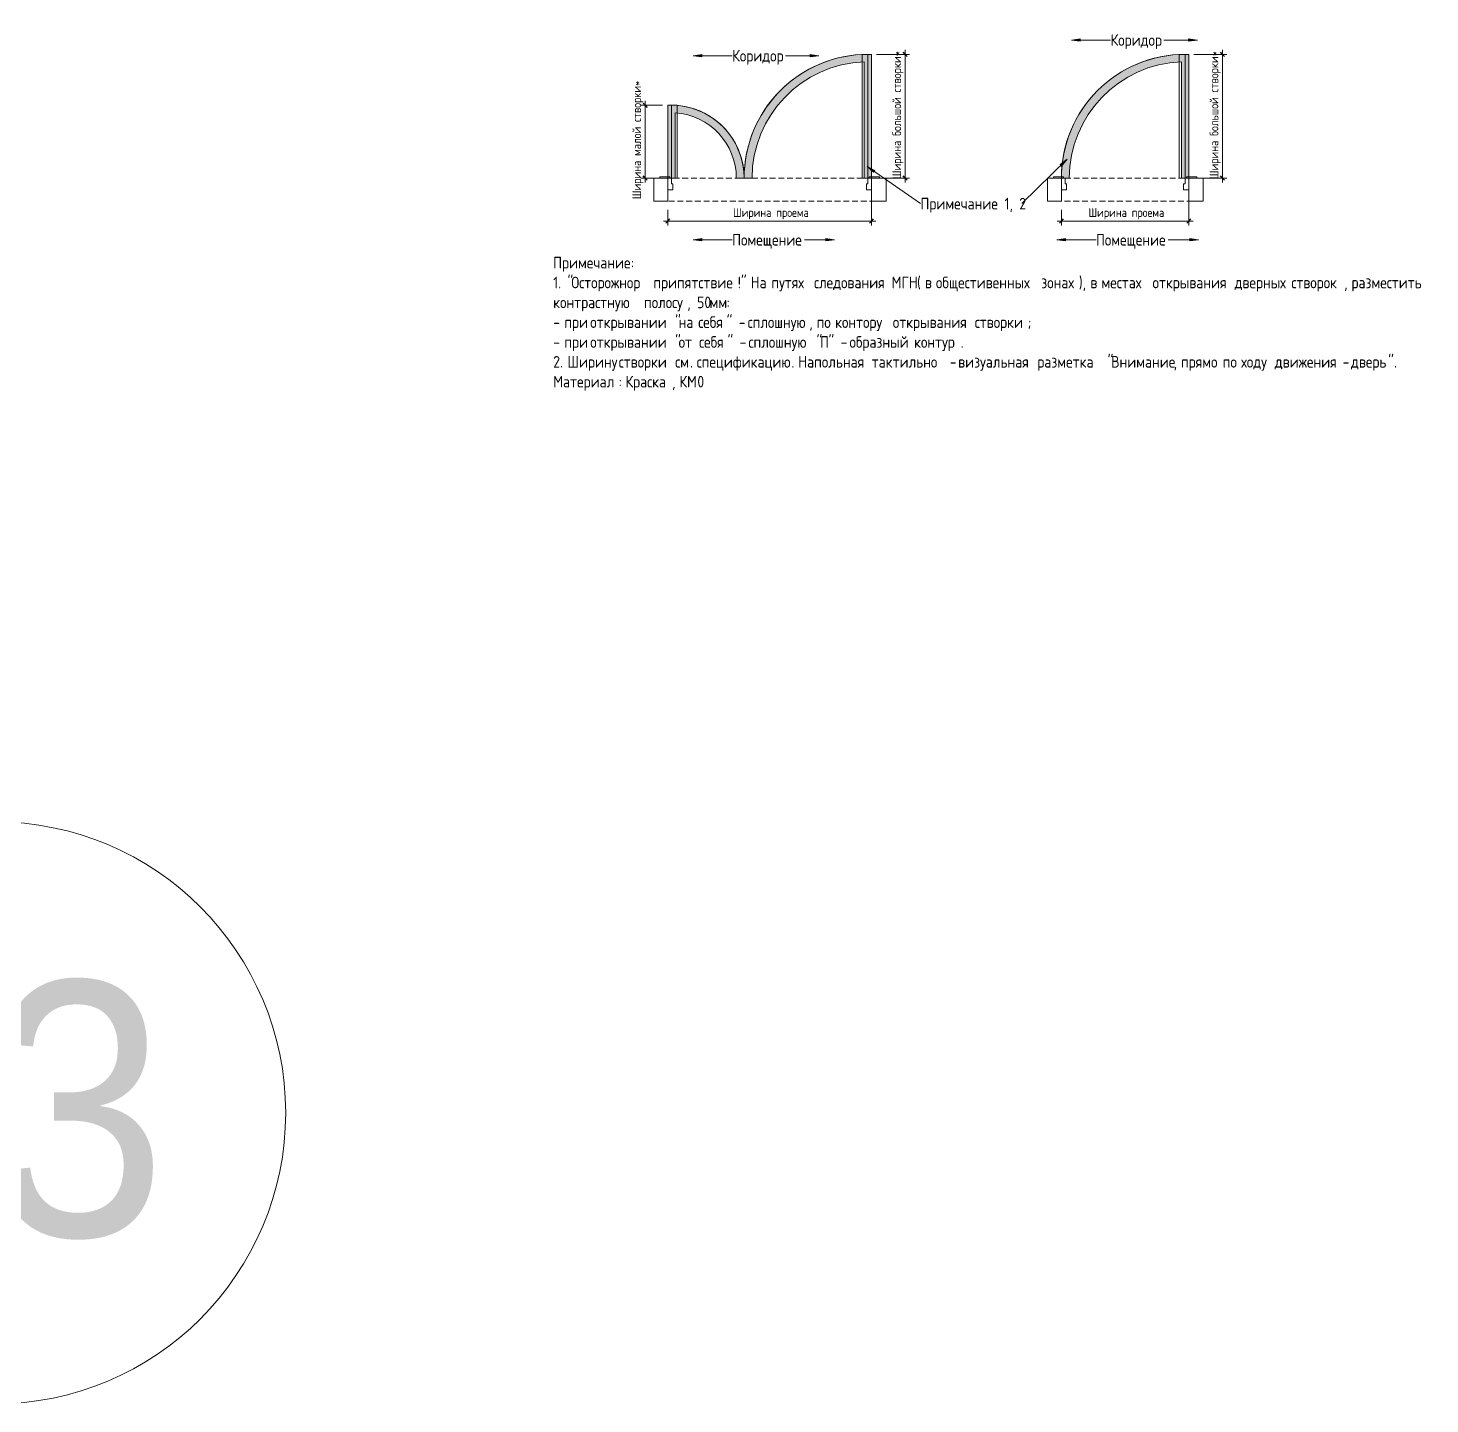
# Model space of a CAD drawing. Header units: millimetres. Extents: x 81633 to 280618, y -8553 to 29000.
# Drawn here: x 270741 to 280375, y -5906 to 3547 of the extents above; entities that cross this region are included whole.
import ezdxf

# ---------------------------------------------------------------- set-up
doc = ezdxf.new("R2010")
doc.units = ezdxf.units.MM
doc.linetypes.add('ADSK_Штрих_ш2 п1', pattern=[60, 40, -20])
for name, color, linetype, lineweight in [('A-ANNO-DIMS', 7, 'Continuous', 9), ('A-ANNO-DIMS-20', 7, 'Continuous', 9), ('A-DETL', 7, 'Continuous', 9), ('A-DETL-2', 7, 'ADSK_Штрих_ш2 п1', 9), ('G-ANNO-TEXT', 7, 'Continuous', 9), ('Оси', 7, 'Continuous', 9), ('Оси-1', 7, 'Continuous', 20)]:
    doc.layers.add(name, color=color, linetype=linetype, lineweight=lineweight)
doc.layers.add('A-DETL-GENF-7', color=7, linetype='Continuous', lineweight=9, true_color=0xf2dc97)
doc.styles.add('Arial_1', font='arial.ttf', dxfattribs={"width": 0.9, "height": 1750})
doc.styles.add('GOST Common_3', font='GOST_Common.ttf', dxfattribs={"width": 0.9, "height": 60})
doc.styles.add('GOST Common_4', font='GOST_Common.ttf', dxfattribs={"width": 0.9, "height": 80})
doc.dimstyles.new('ADSK_Основной_3_0_окр_', dxfattribs={"dimscale": 304.8, "dimtxt": 60.3429, "dimasz": 0.092782, "dimexe": 0.098425, "dimexo": 0.19685, "dimgap": 0.032808, "dimtad": 1, "dimdec": 0, "dimrnd": 10, "dimdsep": 46, "dimtxsty": 'GOST Common_3', "dimblk1": 'OBLIQUE', "dimblk2": 'OBLIQUE', "dimsah": 1, "dimcen": 0.09, "dimdle": 0.098425, "dimazin": 0, "dimtfac": 1, "dimtdec": 4, "dimtix": 1, "dimtmove": 0, "dimatfit": 3, "dimfxl": 1, "dimtvp": 1, "dimtolj": 1, "dimtzin": 0, "dimlwd": 9, "dimlwe": 9, "dimarcsym": 2})

# ---------------------------------------------------------------- blocks, each defined once
blk = doc.blocks.new('Ось сетки - D8-29747960-2_3_3_птичка')
at = {"layer": 'Оси-1'}
for start, end in [(360, 180), (180, 360)]:
    blk.add_arc((0, 0), 4, start, end, dxfattribs=at)
blk = doc.blocks.new('DIMBLOCK85-_Тактильно визуальная напольная разметка')
at = {"layer": 'A-ANNO-DIMS-20'}
for p, q in [((275102, 3016.6), (274952.5, 3016.6)), ((274982.5, 2486.6), (274982.5, 3046.6)), ((274982.5, 3016.6), (275102, 3016.6)), ((275057.1, 2516.6), (274952.5, 2516.6)), ((274982.5, 2516.6), (275057.1, 2516.6))]:
    blk.add_line(p, q, dxfattribs=at)
at = {"layer": 'A-ANNO-DIMS-20', "lineweight": 30}
for p, q in [((274982.5, 3016.6), (274968.4, 3030.7)), ((274982.5, 3016.6), (274996.7, 3002.4)), ((274982.5, 2516.6), (274968.4, 2530.7)), ((274982.5, 2516.6), (274996.7, 2502.4))]:
    blk.add_line(p, q, dxfattribs=at)
at = {"layer": 'A-ANNO-DIMS-20', "color": 0, "insert": (274894.1, 2371.8), "char_height": 60, "width": 947.486, "attachment_point": 1, "rotation": 90, "line_spacing_factor": 1.022761, "style": 'GOST Common_3'}
blk.add_mtext('Ширина малой створки*', dxfattribs=at)
blk = doc.blocks.new('_Oblique')
at = {"color": 0, "linetype": 'ByBlock', "lineweight": -2}
blk.add_line((-0.5, -0.5), (0.5, 0.5), dxfattribs=at)
blk = doc.blocks.new('DIMBLOCK86-_Тактильно визуальная напольная разметка')
at = {"layer": 'A-ANNO-DIMS-20', "lineweight": 30}
for p, q in [((276769.1, 3366.6), (276755, 3380.7)), ((276769.1, 3366.6), (276783.3, 3352.5)), ((276769.1, 2516.6), (276755, 2530.7)), ((276769.1, 2516.6), (276783.3, 2502.4))]:
    blk.add_line(p, q, dxfattribs=at)
at = {"layer": 'A-ANNO-DIMS-20'}
for p, q in [((276769.1, 3396.6), (276769.1, 2486.6)), ((276572, 3366.6), (276799.1, 3366.6)), ((276769.1, 3366.6), (276572, 3366.6)), ((276572, 2516.6), (276799.1, 2516.6)), ((276769.1, 2516.6), (276572, 2516.6))]:
    blk.add_line(p, q, dxfattribs=at)
at = {"layer": 'A-ANNO-DIMS-20', "color": 0, "insert": (276680.7, 2509), "char_height": 60, "width": 1038.307, "attachment_point": 1, "rotation": 90, "line_spacing_factor": 1.022761, "style": 'GOST Common_3'}
blk.add_mtext('Ширина большой створки*', dxfattribs=at)
blk = doc.blocks.new('DIMBLOCK87-_Тактильно визуальная напольная разметка')
at = {"layer": 'A-ANNO-DIMS-20'}
for p, q in [((276537, 2376.6), (276537, 2191.1)), ((276537, 2221.1), (276537, 2376.6)), ((275107, 2221.1), (276567, 2221.1)), ((275137, 2297.5), (275137, 2191.1)), ((275137, 2221.1), (275137, 2297.5))]:
    blk.add_line(p, q, dxfattribs=at)
at = {"layer": 'A-ANNO-DIMS-20', "lineweight": 30}
for p, q in [((275137, 2221.1), (275122.9, 2207)), ((275137, 2221.1), (275151.1, 2235.3)), ((276537, 2221.1), (276522.9, 2207)), ((276537, 2221.1), (276551.1, 2235.3))]:
    blk.add_line(p, q, dxfattribs=at)
at = {"layer": 'A-ANNO-DIMS-20', "color": 0, "insert": (275585.4, 2309.5), "char_height": 60, "width": 603.838, "attachment_point": 1, "line_spacing_factor": 1.022761, "style": 'GOST Common_3'}
blk.add_mtext('Ширина проема', dxfattribs=at)
blk = doc.blocks.new('DIMBLOCK88-_Тактильно визуальная напольная разметка')
at = {"layer": 'A-ANNO-DIMS-20', "lineweight": 30}
for p, q in [((278949.1, 3366.6), (278935, 3380.7)), ((278949.1, 3366.6), (278963.3, 3352.5)), ((278949.1, 2516.6), (278935, 2530.7)), ((278949.1, 2516.6), (278963.3, 2502.4))]:
    blk.add_line(p, q, dxfattribs=at)
at = {"layer": 'A-ANNO-DIMS-20'}
for p, q in [((278949.1, 3396.6), (278949.1, 2486.6)), ((278752, 3366.6), (278979.1, 3366.6)), ((278949.1, 3366.6), (278752, 3366.6)), ((278752, 2516.6), (278979.1, 2516.6)), ((278949.1, 2516.6), (278752, 2516.6))]:
    blk.add_line(p, q, dxfattribs=at)
at = {"layer": 'A-ANNO-DIMS-20', "color": 0, "insert": (278860.7, 2509), "char_height": 60, "width": 1038.307, "attachment_point": 1, "rotation": 90, "line_spacing_factor": 1.022761, "style": 'GOST Common_3'}
blk.add_mtext('Ширина большой створки*', dxfattribs=at)
blk = doc.blocks.new('DIMBLOCK89-_Тактильно визуальная напольная разметка')
at = {"layer": 'A-ANNO-DIMS-20'}
for p, q in [((278717, 2376.6), (278717, 2191.1)), ((278717, 2221.1), (278717, 2376.6)), ((277812, 2221.1), (278747, 2221.1)), ((277842, 2297.5), (277842, 2191.1)), ((277842, 2221.1), (277842, 2297.5))]:
    blk.add_line(p, q, dxfattribs=at)
at = {"layer": 'A-ANNO-DIMS-20', "lineweight": 30}
for p, q in [((277842, 2221.1), (277827.9, 2207)), ((277842, 2221.1), (277856.1, 2235.3)), ((278717, 2221.1), (278702.9, 2207)), ((278717, 2221.1), (278731.1, 2235.3))]:
    blk.add_line(p, q, dxfattribs=at)
at = {"layer": 'A-ANNO-DIMS-20', "color": 0, "insert": (278027.9, 2309.5), "char_height": 60, "width": 603.838, "attachment_point": 1, "line_spacing_factor": 1.022761, "style": 'GOST Common_3'}
blk.add_mtext('Ширина проема', dxfattribs=at)

msp = doc.modelspace()

# ---------------------------------------------------------------- hatches: boundary and pattern name
at = {"layer": 'A-DETL-GENF-7'}
for points in [[(275716.5, 2515.1), (275717.9, 2562.4), (275722.1, 2609.4), (275729, 2656.2), (275738.7, 2702.4), (275751.1, 2748), (275766.1, 2792.8), (275783.8, 2836.6), (275804, 2879.3), (275826.7, 2920.8), (275851.9, 2960.8), (275879.3, 2999.3), (275908.9, 3036), (275940.7, 3071), (275974.5, 3104.1), (276010.1, 3135.1), (276047.5, 3163.9), (276086.6, 3190.5), (276127.2, 3214.8), (276169.1, 3236.6), (276212.2, 3255.9), (276256.4, 3272.6), (276301.5, 3286.7), (276347.3, 3298.1), (276393.8, 3306.8), (276440.6, 3312.7), (276487.8, 3315.8), (276487.8, 2516.6), (276537, 2516.6), (276537, 3366.6), (276512, 3366.6), (276462.1, 3365.1), (276412.6, 3360.8), (276363.3, 3353.5), (276314.6, 3343.3), (276266.5, 3330.4), (276219.2, 3314.6), (276173, 3296.1), (276127.9, 3274.9), (276084.2, 3251.1), (276041.9, 3224.8), (276001.2, 3196), (275962.3, 3164.9), (275925.3, 3131.6), (275890.3, 3096.2), (275857.4, 3058.8), (275826.7, 3019.5), (275798.5, 2978.5), (275772.6, 2935.9), (275749.3, 2891.9), (275728.7, 2846.6), (275710.7, 2800.1), (275695.5, 2752.7), (275683, 2704.5), (275673, 2652.1), (275666.8, 2606.3), (275662.9, 2556.6), (275660.4, 2556.6), (275656, 2593.7), (275648.9, 2630.2), (275639.1, 2666.1), (275626.7, 2701.2), (275611.6, 2735.3), (275594.1, 2768.2), (275574.1, 2799.7), (275551.9, 2829.6), (275527.5, 2857.7), (275501.1, 2884), (275472.8, 2908.2), (275442.8, 2930.3), (275411.2, 2950.1), (275378.2, 2967.4), (275344.1, 2982.3), (275308.9, 2994.5), (275272.9, 3004.1), (275236.3, 3011), (275197.6, 3015.3), (275162, 3016.6), (275137, 3016.6), (275137, 2516.6), (275188.8, 2516.6), (275188.8, 2965.3), (275226.3, 2961), (275263.1, 2953.8), (275299.2, 2943.4), (275334.4, 2930.1), (275368.3, 2913.9), (275400.8, 2894.9), (275431.6, 2873.3), (275460.5, 2849.2), (275487.2, 2822.8), (275511.7, 2794.2), (275533.7, 2763.7), (275553.1, 2731.5), (275569.7, 2697.8), (275583.5, 2662.8), (275594.3, 2626.8), (275602.1, 2590), (275606.8, 2552.8), (275608.3, 2515.1)], [(277842, 2515.1), (277896.5, 2515.1), (277897.9, 2562.4), (277902.1, 2609.4), (277909, 2656.2), (277918.7, 2702.4), (277931.1, 2748), (277946.1, 2792.8), (277963.8, 2836.6), (277984, 2879.3), (278006.7, 2920.8), (278031.9, 2960.8), (278059.3, 2999.3), (278088.9, 3036), (278120.7, 3071), (278154.5, 3104.1), (278190.1, 3135.1), (278227.5, 3163.9), (278266.6, 3190.5), (278307.2, 3214.8), (278349.1, 3236.6), (278392.2, 3255.9), (278436.4, 3272.6), (278481.5, 3286.7), (278527.3, 3298.1), (278573.8, 3306.8), (278620.6, 3312.7), (278667.8, 3315.8), (278667.8, 2516.6), (278717, 2516.6), (278717, 3366.6), (278692, 3366.6), (278640.5, 3365), (278589.4, 3360.4), (278538.6, 3352.6), (278488.4, 3341.8), (278438.9, 3328), (278390.3, 3311.2), (278342.8, 3291.5), (278296.6, 3269), (278251.8, 3243.7), (278208.7, 3215.8), (278167.3, 3185.3), (278127.8, 3152.4), (278090.5, 3117.1), (278055.2, 3079.7), (278022.4, 3040.1), (277992, 2998.7), (277964.1, 2955.5), (277938.9, 2910.7), (277916.5, 2864.5), (277896.8, 2817), (277880.1, 2768.3), (277866.4, 2718.8), (277855.7, 2668.5), (277848, 2617.7), (277843.5, 2566.6)]]:
    msp.add_hatch(color=256, dxfattribs=at).paths.add_polyline_path(points)
at = {"layer": 'G-ANNO-TEXT'}
for points in [[(277910.9, 3465.1), (277970.9, 3457.2), (277970.9, 3473)], [(278776.4, 3465.1), (278716.4, 3473), (278716.4, 3457.2)], [(275310.9, 3357.1), (275370.9, 3349.2), (275370.9, 3365)], [(276176.4, 3357.1), (276116.4, 3365), (276116.4, 3349.2)], [(277880.9, 2647), (277832.7, 2610.4), (277843.8, 2599.2)], [(276506.6, 2597.1), (276551.3, 2556.3), (276560.3, 2569.3)], [(275310.9, 2092.4), (275370.9, 2084.5), (275370.9, 2100.3)], [(276284, 2092.4), (276224, 2100.3), (276224, 2084.5)], [(277810.9, 2092.4), (277870.9, 2084.5), (277870.9, 2100.3)], [(278784, 2092.4), (278724, 2100.3), (278724, 2084.5)]]:
    msp.add_hatch(color=256, dxfattribs=at).paths.add_polyline_path(points)

# ---------------------------------------------------------------- linework, layer by layer
at = {"layer": 'A-DETL'}
for p, q in [((276472, 3366.6), (276472, 2516.6)), ((276512, 3366.6), (276472, 3366.6)), ((276487.8, 3315.8), (276487.8, 2516.6)), ((276537, 3366.6), (276512, 3366.6)), ((276512, 2516.6), (276512, 3366.6)), ((276537, 2516.6), (276537, 3366.6)), ((278652, 3366.6), (278652, 2516.6)), ((278692, 3366.6), (278652, 3366.6)), ((278667.8, 3315.8), (278667.8, 2516.6)), ((278717, 3366.6), (278692, 3366.6)), ((278692, 2516.6), (278692, 3366.6)), ((278717, 2516.6), (278717, 3366.6)), ((275137, 3016.6), (275137, 2516.6)), ((275162, 3016.6), (275137, 3016.6)), ((275202, 3016.6), (275162, 3016.6)), ((275162, 3016.6), (275162, 2516.6)), ((275202, 2516.6), (275202, 3016.6)), ((275188.8, 2516.6), (275188.8, 2965.3)), ((275137, 2516.6), (275042, 2516.6)), ((275042, 2516.6), (275042, 2357.5)), ((275082.3, 2524.6), (275152, 2524.6)), ((275082.3, 2516.6), (275082.3, 2524.6)), ((275152, 2516.6), (275082.3, 2516.6)), ((275137, 2516.6), (275188.8, 2516.6)), ((275137, 2516.6), (275137, 2436.6)), ((275162, 2516.6), (275137, 2516.6)), ((275137, 2516.6), (275137, 2357.5)), ((275152, 2524.6), (275152, 2516.6)), ((275162, 2476.6), (275162, 2516.6)), ((275162, 2516.6), (275202, 2516.6)), ((275608.3, 2515.1), (275716.5, 2515.1)), ((275662.9, 2556.6), (275660.4, 2556.6)), ((276472, 2516.6), (276512, 2516.6)), ((276487.8, 2516.6), (276537, 2516.6)), ((276512, 2476.6), (276512, 2516.6)), ((276512, 2516.6), (276537, 2516.6)), ((276591.7, 2524.6), (276522, 2524.6)), ((276522, 2524.6), (276522, 2516.6)), ((276522, 2516.6), (276591.7, 2516.6)), ((276537, 2516.6), (276537, 2436.6)), ((276537, 2516.6), (276637, 2516.6)), ((276537, 2516.6), (276537, 2357.5)), ((276591.7, 2516.6), (276591.7, 2524.6)), ((276637, 2516.6), (276637, 2357.5)), ((277842, 2516.6), (277747, 2516.6)), ((277747, 2516.6), (277747, 2357.5)), ((277787.3, 2524.6), (277857, 2524.6)), ((277787.3, 2516.6), (277787.3, 2524.6)), ((277857, 2516.6), (277787.3, 2516.6)), ((277842, 2516.6), (277842, 2436.6)), ((277867, 2516.6), (277842, 2516.6)), ((277842, 2516.6), (277842, 2357.5)), ((277842, 2515.1), (277896.5, 2515.1)), ((277857, 2524.6), (277857, 2516.6)), ((277867, 2476.6), (277867, 2516.6)), ((277867, 2516.6), (277907, 2516.6)), ((278652, 2516.6), (278692, 2516.6)), ((278667.8, 2516.6), (278717, 2516.6)), ((278692, 2476.6), (278692, 2516.6)), ((278692, 2516.6), (278717, 2516.6)), ((278771.7, 2524.6), (278702, 2524.6)), ((278702, 2524.6), (278702, 2516.6)), ((278702, 2516.6), (278771.7, 2516.6)), ((278717, 2516.6), (278717, 2436.6)), ((278717, 2516.6), (278817, 2516.6)), ((278717, 2516.6), (278717, 2357.5)), ((278771.7, 2516.6), (278771.7, 2524.6)), ((278817, 2516.6), (278817, 2357.5)), ((275137, 2436.6), (275172, 2436.6)), ((275172, 2476.6), (275162, 2476.6)), ((275172, 2436.6), (275172, 2476.6)), ((276502, 2436.6), (276502, 2476.6)), ((276502, 2476.6), (276512, 2476.6)), ((276537, 2436.6), (276502, 2436.6)), ((277842, 2436.6), (277877, 2436.6)), ((277877, 2476.6), (277867, 2476.6)), ((277877, 2436.6), (277877, 2476.6)), ((278682, 2436.6), (278682, 2476.6)), ((278682, 2476.6), (278692, 2476.6)), ((278717, 2436.6), (278682, 2436.6)), ((275042, 2357.5), (275137, 2357.5)), ((276637, 2357.5), (276537, 2357.5)), ((277747, 2357.5), (277842, 2357.5)), ((278817, 2357.5), (278717, 2357.5))]:
    msp.add_line(p, q, dxfattribs=at)
for centre, radius, start, end in [((276512, 2516.6), 850, 90, 180), ((276512, 2516.6), 850, 90, 177.30273), ((276517.8, 2515.1), 801.3, 92.14267, 180), ((278692, 2516.6), 850, 90, 180.09798), ((278692, 2516.6), 850, 90, 180), ((278697.8, 2515.1), 801.3, 92.14267, 180), ((275162, 2516.6), 500, 4.58857, 90), ((275162, 2516.6), 500, 360, 90), ((275157.1, 2515.1), 451.2, 0, 85.96661)]:
    msp.add_arc(centre, radius, start, end, dxfattribs=at)
at = {"layer": 'A-DETL-2'}
for p, q in [((275117.1, 2516.6), (276591.7, 2516.6)), ((277747, 2516.6), (278771.7, 2516.6)), ((276564, 2357.5), (275105.9, 2357.5)), ((278744, 2357.5), (277747, 2357.5))]:
    msp.add_line(p, q, dxfattribs=at)
at = {"layer": 'G-ANNO-TEXT'}
for p, q in [((277970.9, 3473), (277910.9, 3465.1)), ((277970.9, 3457.2), (277970.9, 3473)), ((278776.4, 3465.1), (278716.4, 3473)), ((278716.4, 3473), (278716.4, 3457.2)), ((277910.9, 3465.1), (277970.9, 3457.2)), ((277910.9, 3465.1), (278179.9, 3465.1)), ((278546.6, 3465.1), (278545.4, 3465.1)), ((278776.4, 3465.1), (278546.6, 3465.1)), ((278716.4, 3457.2), (278776.4, 3465.1)), ((275370.9, 3365), (275310.9, 3357.1)), ((275310.9, 3357.1), (275370.9, 3349.2)), ((275310.9, 3357.1), (275579.9, 3357.1)), ((275370.9, 3349.2), (275370.9, 3365)), ((275946.6, 3357.1), (275945.4, 3357.1)), ((276176.4, 3357.1), (275946.6, 3357.1)), ((276176.4, 3357.1), (276116.4, 3365)), ((276116.4, 3365), (276116.4, 3349.2)), ((276116.4, 3349.2), (276176.4, 3357.1)), ((277880.9, 2647), (277570.7, 2340.8)), ((277880.9, 2647), (277832.7, 2610.4)), ((277832.7, 2610.4), (277843.8, 2599.2)), ((277843.8, 2599.2), (277880.9, 2647)), ((276506.6, 2597.1), (276551.3, 2556.3)), ((276560.3, 2569.3), (276506.6, 2597.1)), ((276506.6, 2597.1), (276874.1, 2340.8)), ((276551.3, 2556.3), (276560.3, 2569.3)), ((277570.7, 2340.8), (277569.5, 2340.8)), ((275370.9, 2100.3), (275310.9, 2092.4)), ((275310.9, 2092.4), (275370.9, 2084.5)), ((275310.9, 2092.4), (275579.9, 2092.4)), ((275370.9, 2084.5), (275370.9, 2100.3)), ((276077.6, 2092.4), (276076.4, 2092.4)), ((276284, 2092.4), (276077.6, 2092.4)), ((276284, 2092.4), (276224, 2100.3)), ((276224, 2100.3), (276224, 2084.5)), ((276224, 2084.5), (276284, 2092.4)), ((277870.9, 2100.3), (277810.9, 2092.4)), ((277810.9, 2092.4), (277870.9, 2084.5)), ((277810.9, 2092.4), (278079.9, 2092.4)), ((277870.9, 2084.5), (277870.9, 2100.3)), ((278577.6, 2092.4), (278576.4, 2092.4)), ((278784, 2092.4), (278577.6, 2092.4)), ((278784, 2092.4), (278724, 2100.3)), ((278724, 2100.3), (278724, 2084.5)), ((278724, 2084.5), (278784, 2092.4))]:
    msp.add_line(p, q, dxfattribs=at)

# ---------------------------------------------------------------- block references
at = {"layer": 'Оси-1', "xscale": 499.9999999999995, "yscale": 499.9999999999995, "zscale": 499.9999999999995}
msp.add_blockref('Ось сетки - D8-29747960-2_3_3_птичка', (270511.9, -3906.3), dxfattribs=at)

# ---------------------------------------------------------------- texts
at = {"layer": 'G-ANNO-TEXT', "char_height": 80, "attachment_point": 1, "style": 'GOST Common_4'}
for s, insert, width in [('Коридор', (278179.9, 3505.1), 443.013), ('Коридор', (275579.9, 3397.1), 443.013), ('Примечание', (276874.1, 2380.8), 646.481), (' 1, 2', (277407.5, 2380.8), 196.253), ('Помещение', (275579.9, 2132.4), 601.747), ('Помещение', (278079.9, 2132.4), 601.747), ('Примечание', (274350, 1975.2), 646.481), ('\\fGOST Common|b0|i0|c204|p34|;\\W.9;:', (274883.4, 1975.2), 25.975), ('1. "', (274350, 1838.9), 151.519), ('Осторожнор', (274475, 1838.9), 652.253), ('\\fGOST Common|b0|i0|c204|p34|;\\W.9; ', (275013.2, 1838.9), 30.304), ('!" ', (275618, 1838.9), 108.228), ('На', (275707.3, 1838.9), 141.418), ('\\fGOST Common|b0|i0|c204|p34|;\\W.9; ', (275824, 1838.9), 30.304), ('\\fGOST Common|b0|i0|c204|p34|;\\W.9; ', (276116.9, 1838.9), 30.304), ('\\fGOST Common|b0|i0|c204|p34|;\\W.9; ', (276650.3, 1838.9), 30.304), ('МГН', (276675.3, 1838.9), 212.127), (' (', (276850.3, 1838.9), 64.937), ('\\fGOST Common|b0|i0|c204|p34|;\\W.9; ', (276955.1, 1838.9), 30.304), ('общестивенных', (276980.1, 1838.9), 847.063), ('\\fGOST Common|b0|i0|c204|p34|;\\W.9; ', (277679, 1838.9), 30.304), ('), ', (277962.4, 1838.9), 95.24), ('\\fGOST Common|b0|i0|c204|p34|;\\W.9; ', (278092.2, 1838.9), 30.304), ('\\fGOST Common|b0|i0|c204|p34|;\\W.9; ', (278443.4, 1838.9), 30.304), ('\\fGOST Common|b0|i0|c204|p34|;\\W.9; ', (279006.6, 1838.9), 30.304), ('\\fGOST Common|b0|i0|c204|p34|;\\W.9; ', (279397.1, 1838.9), 30.304), ('\\fGOST Common|b0|i0|c204|p34|;\\W.9; ', (280374.6, 1838.9), 30.304), ('припятствие', (275038.2, 1838.9), 702.759), ('путях', (275849, 1838.9), 324.683), ('следования', (276141.9, 1838.9), 616.177), ('\\fGOST Common|b0|i0|c204|p34|;\\W.9;в', (276903.9, 1838.9), 62.051), ('зонах', (277704, 1838.9), 313.139), ('\\fGOST Common|b0|i0|c204|p34|;\\W.9;в', (278041, 1838.9), 62.051), ('местах', (278117.2, 1838.9), 395.392), ('открывания', (278468.4, 1838.9), 652.253), ('дверных', (279031.6, 1838.9), 443.013), ('створок', (279422.1, 1838.9), 440.126), (', ', (279785.2, 1838.9), 60.608), ('разместить', (279835.2, 1838.9), 653.696), ('контрастную', (274350, 1702.6), 725.848), ('\\fGOST Common|b0|i0|c204|p34|;\\W.9; ', (274948.9, 1702.6), 30.304), ('полосу', (274973.9, 1702.6), 360.759), (', 50', (275271.6, 1702.6), 184.709), ('мм', (275424, 1702.6), 141.418), ('\\fGOST Common|b0|i0|c204|p34|;\\W.9;:', (275540.7, 1702.6), 25.975), ('при', (274426.2, 1566.4), 186.152), ('\\fGOST Common|b0|i0|c204|p34|;\\W.9; ', (274579.8, 1566.4), 30.304), ('открывании', (274604.8, 1566.4), 653.696), (' "', (275144.2, 1566.4), 82.253), ('на', (275212, 1566.4), 132.759), ('\\fGOST Common|b0|i0|c204|p34|;\\W.9; ', (275321.6, 1566.4), 30.304), ('себя', (275346.6, 1566.4), 236.658), ('" - ', (275541.8, 1566.4), 174.608), ('сплошную', (275685.9, 1566.4), 513.721), ('по', (276159.8, 1566.4), 124.101), ('\\fGOST Common|b0|i0|c204|p34|;\\W.9; ', (276262.2, 1566.4), 30.304), ('контору', (276287.2, 1566.4), 450.228), ('\\fGOST Common|b0|i0|c204|p34|;\\W.9; ', (276658.6, 1566.4), 30.304), ('открывания', (276683.7, 1566.4), 652.253), ('\\fGOST Common|b0|i0|c204|p34|;\\W.9; ', (277221.8, 1566.4), 30.304), ('створки', (277246.8, 1566.4), 440.126), ('- ', (274350, 1566.4), 92.354), (' "', (275144.2, 1430.1), 82.253), ('" - ', (275547.8, 1430.1), 174.608), (', ', (276109.8, 1566.4), 60.608), (' "', (276115.7, 1430.1), 82.253), ('" - ', (276241.9, 1430.1), 174.608), ('\\fGOST Common|b0|i0|c204|p34|;\\W.9;;', (277610, 1566.4), 30.304), ('- ', (274350, 1430.1), 92.354), ('при', (274426.2, 1430.1), 186.152), ('\\fGOST Common|b0|i0|c204|p34|;\\W.9; ', (274579.8, 1430.1), 30.304), ('открывании', (274604.8, 1430.1), 653.696), ('от', (275212, 1430.1), 139.975), ('\\fGOST Common|b0|i0|c204|p34|;\\W.9; ', (275327.5, 1430.1), 30.304), ('себя', (275352.5, 1430.1), 236.658), ('сплошную', (275691.9, 1430.1), 513.721), ('\\fGOST Common|b0|i0|c204|p34|;\\W.9;П', (276183.6, 1430.1), 70.709), ('образный', (276386, 1430.1), 507.949), ('\\fGOST Common|b0|i0|c204|p34|;\\W.9; ', (276805.1, 1430.1), 30.304), ('контур', (276830.1, 1430.1), 388.177), ('\\fGOST Common|b0|i0|c204|p34|;\\W.9;.', (277150.4, 1430.1), 25.975), ('2. ', (274350, 1293.9), 118.329), ('Ширину', (274447.7, 1293.9), 396.835), ('\\fGOST Common|b0|i0|c204|p34|;\\W.9; ', (274775.1, 1293.9), 30.304), ('створки', (274800.1, 1293.9), 440.126), ('\\fGOST Common|b0|i0|c204|p34|;\\W.9; ', (275163.2, 1293.9), 30.304), ('см', (275188.2, 1293.9), 122.658), ('спецификацию', (275335.9, 1293.9), 789.342), ('Напольная', (276033.6, 1293.9), 581.544), ('\\fGOST Common|b0|i0|c204|p34|;\\W.9; ', (276513.4, 1293.9), 30.304), ('тактильно', (276538.4, 1293.9), 597.418), ('визуальная', (277132.5, 1293.9), 629.164), ('\\fGOST Common|b0|i0|c204|p34|;\\W.9; ', (277651.6, 1293.9), 30.304), ('разметка', (277676.6, 1293.9), 532.481), (' "', (278116, 1293.9), 82.253), ('Внимание', (278183.8, 1293.9), 520.937), ('прямо', (278663.7, 1293.9), 317.468), ('\\fGOST Common|b0|i0|c204|p34|;\\W.9; ', (278925.6, 1293.9), 30.304), ('по', (278950.6, 1293.9), 124.101), ('\\fGOST Common|b0|i0|c204|p34|;\\W.9; ', (279053, 1293.9), 30.304), ('ходу', (279078, 1293.9), 248.202), ('\\fGOST Common|b0|i0|c204|p34|;\\W.9; ', (279282.8, 1293.9), 30.304), ('движения', (279307.8, 1293.9), 512.278), ('дверь', (279831.7, 1293.9), 310.253), ('". ', (280087.6, 1293.9), 108.228), ('Материал', (274350, 1157.6), 545.468), ('Краска', (274846.5, 1157.6), 388.177), ('КМ', (275216.8, 1157.6), 150.076), ('. ', (275289.4, 1293.9), 56.278), ('\\fGOST Common|b0|i0|c204|p34|;\\W.9;0', (275340.6, 1157.6), 62.051), ('. ', (275987.1, 1293.9), 56.278), (' - ', (277031.3, 1293.9), 122.658), (', ', (278613.7, 1293.9), 60.608), (' - ', (279730.5, 1293.9), 122.658), (': ', (274800.1, 1157.6), 56.278), (', ', (275166.8, 1157.6), 60.608)]:
    msp.add_mtext(s, dxfattribs=dict(at, insert=insert, width=width))
at = {"layer": 'Оси', "insert": (269248.9, -3003), "char_height": 1750, "width": 3030.379, "attachment_point": 1, "style": 'Arial_1'}
msp.add_mtext('33', dxfattribs=at)

# ---------------------------------------------------------------- dimensions: what is measured, and where the dimension line sits
at = {"layer": 'A-ANNO-DIMS'}
for base, p1, p2, text, override, picture, middle in [((276769.1, 2516.6), (276512, 3366.6), (276512, 2516.6), 'Ширина большой створки*', {"dimpost": '<>', "dimfxl": 850.009113}, 'DIMBLOCK86-_Тактильно визуальная напольная разметка', (276720.1, 2941.6)), ((278949.1, 2516.6), (278692, 3366.6), (278692, 2516.6), 'Ширина большой створки*', {"dimpost": '<>', "dimfxl": 850.009113}, 'DIMBLOCK88-_Тактильно визуальная напольная разметка', (278900.1, 2941.6)), ((274982.5, 3016.6), (275117.1, 2516.6), (275162, 3016.6), 'Ширина малой створки*', {"dimpost": '<>', "dimfxl": 502.008293}, 'DIMBLOCK85-_Тактильно визуальная напольная разметка', (274933.5, 2766.6))]:
    dim = msp.add_linear_dim(base=base, p1=p1, p2=p2, angle=90, text=text, dimstyle='ADSK_Основной_3_0_окр_', override=override, dxfattribs=at)
    dim.commit()
    dim.dimension.update_dxf_attribs({"geometry": picture, "text_midpoint": middle})
for base, p1, p2, override, picture, middle in [((276537, 2221.1), (275137, 2357.5), (276537, 2436.6), {"dimpost": '<>', "dimfxl": 1402.232988}, 'DIMBLOCK87-_Тактильно визуальная напольная разметка', (275837, 2270.1)), ((278717, 2221.1), (277842, 2357.5), (278717, 2436.6), {"dimpost": '<>', "dimfxl": 878.568354}, 'DIMBLOCK89-_Тактильно визуальная напольная разметка', (278279.5, 2270.1))]:
    dim = msp.add_linear_dim(base=base, p1=p1, p2=p2, text='Ширина проема', dimstyle='ADSK_Основной_3_0_окр_', override=override, dxfattribs=at)
    dim.commit()
    dim.dimension.update_dxf_attribs({"geometry": picture, "text_midpoint": middle})

doc.saveas('drawing.dxf')
